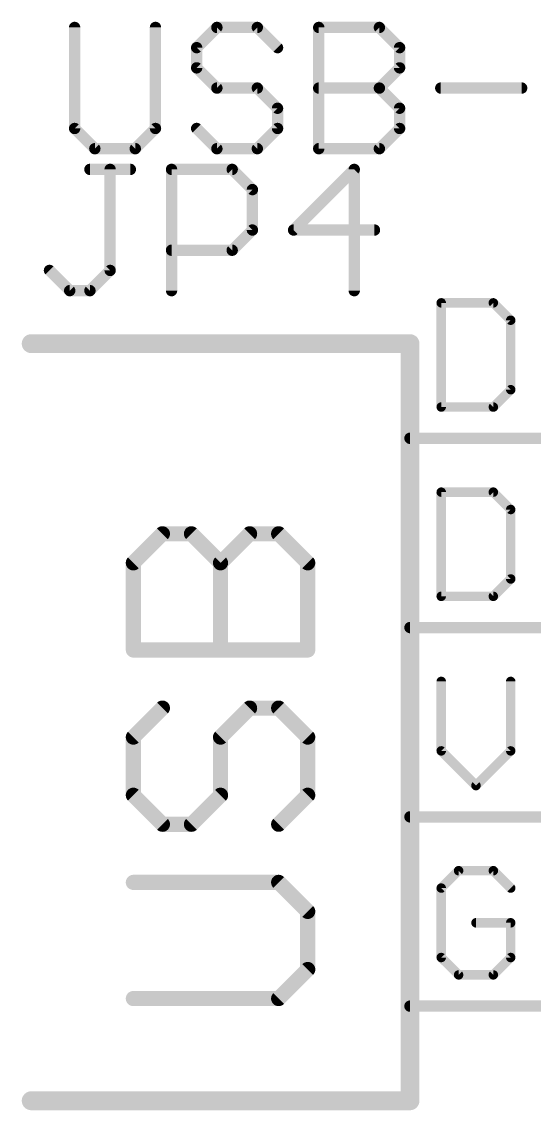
# Model space of a CAD drawing. Extents: x -12 to 175, y 0 to 78.
# Drawn here: x 137.03 to 143.91, y 26.54 to 41.15 of the extents above; entities that cross this region are included whole.
import ezdxf

# ---------------------------------------------------------------- set-up
doc = ezdxf.new("R2010")
doc.units = 0
for name, color, linetype in [('94', 22, 'CONTINUOUS'), ('95', 253, 'CONTINUOUS'), ('96', 253, 'CONTINUOUS')]:
    doc.layers.add(name, color=color, linetype=linetype)

msp = doc.modelspace()

# ---------------------------------------------------------------- linework, layer by layer
at = {"layer": '94'}
for points, const_width in [([(137.16, 36.83), (142.24, 36.83)], 0.254), ([(142.24, 36.83), (142.24, 26.67)], 0.254), ([(144.78, 35.56), (142.24, 35.56)], 0.1524), ([(138.5296, 33.8886), (138.9194, 34.2784)], 0.2032), ([(138.9194, 34.2784), (139.3092, 34.2784)], 0.2032), ([(139.3092, 34.2784), (139.699, 33.8886)], 0.2032), ([(139.699, 33.8886), (140.0888, 34.2784)], 0.2032), ([(140.0888, 34.2784), (140.4786, 34.2784)], 0.2032), ([(140.4786, 34.2784), (140.8684, 33.8886)], 0.2032), ([(138.5296, 32.7192), (138.5296, 33.8886)], 0.2032), ([(139.699, 32.7192), (139.699, 33.8886)], 0.2032), ([(140.8684, 33.8886), (140.8684, 32.7192)], 0.2032), ([(144.78, 33.02), (142.24, 33.02)], 0.1524), ([(140.8684, 32.7192), (138.5296, 32.7192)], 0.2032), ([(138.9194, 31.9396), (138.5296, 31.5498)], 0.2032), ([(139.699, 31.5498), (140.0888, 31.9396)], 0.2032), ([(140.0888, 31.9396), (140.4786, 31.9396)], 0.2032), ([(140.4786, 31.9396), (140.8684, 31.5498)], 0.2032), ([(138.5296, 31.5498), (138.5296, 30.7702)], 0.2032), ([(139.699, 30.7702), (139.699, 31.5498)], 0.2032), ([(140.8684, 31.5498), (140.8684, 30.7702)], 0.2032), ([(138.5296, 30.7702), (138.9194, 30.3804)], 0.2032), ([(139.3092, 30.3804), (139.699, 30.7702)], 0.2032), ([(140.8684, 30.7702), (140.4786, 30.3804)], 0.2032), ([(144.78, 30.48), (142.24, 30.48)], 0.1524), ([(138.9194, 30.3804), (139.3092, 30.3804)], 0.2032), ([(140.4786, 29.6008), (138.5296, 29.6008)], 0.2032), ([(140.8684, 29.211), (140.4786, 29.6008)], 0.2032), ([(140.8684, 28.4314), (140.8684, 29.211)], 0.2032), ([(140.4786, 28.0416), (140.8684, 28.4314)], 0.2032), ([(138.5296, 28.0416), (140.4786, 28.0416)], 0.2032), ([(144.78, 27.94), (142.24, 27.94)], 0.1524), ([(142.24, 26.67), (137.16, 26.67)], 0.254)]:
    msp.add_lwpolyline(points, dxfattribs=dict(at, const_width=const_width))
for points, const_width in [([(137.16, 36.8935, 1), (137.16, 36.7665)], 0.127), ([(142.3035, 36.83, 1), (142.1765, 36.83)], 0.127), ([(142.24, 36.7665, 1), (142.24, 36.8935)], 0.127), ([(142.24, 35.5981, 1), (142.24, 35.5219)], 0.0762), ([(138.9194, 34.3292, 1), (138.9194, 34.2276)], 0.1016), ([(138.9553, 34.2425, 1), (138.8835, 34.3143)], 0.1016), ([(139.3451, 34.3143, 1), (139.2733, 34.2425)], 0.1016), ([(139.3092, 34.2276, 1), (139.3092, 34.3292)], 0.1016), ([(140.0888, 34.3292, 1), (140.0888, 34.2276)], 0.1016), ([(140.1247, 34.2425, 1), (140.0529, 34.3143)], 0.1016), ([(140.5145, 34.3143, 1), (140.4427, 34.2425)], 0.1016), ([(140.4786, 34.2276, 1), (140.4786, 34.3292)], 0.1016), ([(138.5804, 33.8886, 1), (138.4788, 33.8886)], 0.1016), ([(138.4937, 33.9245, 1), (138.5655, 33.8527)], 0.1016), ([(139.7498, 33.8886, 1), (139.6482, 33.8886)], 0.1016), ([(139.6631, 33.9245, 1), (139.7349, 33.8527)], 0.1016), ([(139.6631, 33.8527, 1), (139.7349, 33.9245)], 0.1016), ([(140.9192, 33.8886, 1), (140.8176, 33.8886)], 0.1016), ([(140.8325, 33.8527, 1), (140.9043, 33.9245)], 0.1016), ([(142.24, 33.0581, 1), (142.24, 32.9819)], 0.0762), ([(138.5296, 32.77, 1), (138.5296, 32.6684)], 0.1016), ([(138.4788, 32.7192, 1), (138.5804, 32.7192)], 0.1016), ([(139.6482, 32.7192, 1), (139.7498, 32.7192)], 0.1016), ([(140.8176, 32.7192, 1), (140.9192, 32.7192)], 0.1016), ([(140.8684, 32.6684, 1), (140.8684, 32.77)], 0.1016), ([(138.9553, 31.9037, 1), (138.8835, 31.9755)], 0.1016), ([(140.0888, 31.9904, 1), (140.0888, 31.8888)], 0.1016), ([(140.1247, 31.9037, 1), (140.0529, 31.9755)], 0.1016), ([(140.5145, 31.9755, 1), (140.4427, 31.9037)], 0.1016), ([(140.4786, 31.8888, 1), (140.4786, 31.9904)], 0.1016), ([(138.5804, 31.5498, 1), (138.4788, 31.5498)], 0.1016), ([(138.4937, 31.5857, 1), (138.5655, 31.5139)], 0.1016), ([(139.7498, 31.5498, 1), (139.6482, 31.5498)], 0.1016), ([(139.6631, 31.5857, 1), (139.7349, 31.5139)], 0.1016), ([(140.9192, 31.5498, 1), (140.8176, 31.5498)], 0.1016), ([(140.8325, 31.5139, 1), (140.9043, 31.5857)], 0.1016), ([(138.5655, 30.8061, 1), (138.4937, 30.7343)], 0.1016), ([(138.4788, 30.7702, 1), (138.5804, 30.7702)], 0.1016), ([(139.6482, 30.7702, 1), (139.7498, 30.7702)], 0.1016), ([(139.7349, 30.7343, 1), (139.6631, 30.8061)], 0.1016), ([(140.8176, 30.7702, 1), (140.9192, 30.7702)], 0.1016), ([(140.9043, 30.7343, 1), (140.8325, 30.8061)], 0.1016), ([(142.24, 30.5181, 1), (142.24, 30.4419)], 0.0762), ([(138.9194, 30.4312, 1), (138.9194, 30.3296)], 0.1016), ([(138.8835, 30.3445, 1), (138.9553, 30.4163)], 0.1016), ([(139.2733, 30.4163, 1), (139.3451, 30.3445)], 0.1016), ([(139.3092, 30.3296, 1), (139.3092, 30.4312)], 0.1016), ([(140.4427, 30.4163, 1), (140.5145, 30.3445)], 0.1016), ([(138.5296, 29.6516, 1), (138.5296, 29.55)], 0.1016), ([(140.5145, 29.6367, 1), (140.4427, 29.5649)], 0.1016), ([(140.4786, 29.55, 1), (140.4786, 29.6516)], 0.1016), ([(140.9192, 29.211, 1), (140.8176, 29.211)], 0.1016), ([(140.8325, 29.1751, 1), (140.9043, 29.2469)], 0.1016), ([(140.9043, 28.3955, 1), (140.8325, 28.4673)], 0.1016), ([(140.8176, 28.4314, 1), (140.9192, 28.4314)], 0.1016), ([(138.5296, 28.0924, 1), (138.5296, 27.9908)], 0.1016), ([(140.4427, 28.0775, 1), (140.5145, 28.0057)], 0.1016), ([(140.4786, 27.9908, 1), (140.4786, 28.0924)], 0.1016), ([(142.24, 27.9781, 1), (142.24, 27.9019)], 0.0762), ([(137.16, 26.7335, 1), (137.16, 26.6065)], 0.127), ([(142.1765, 26.67, 1), (142.3035, 26.67)], 0.127), ([(142.24, 26.6065, 1), (142.24, 26.7335)], 0.127)]:
    msp.add_lwpolyline(points, format="xyb", dxfattribs=dict(at, const_width=const_width))
at = {"layer": '95'}
for points, const_width in [([(137.9471, 39.1682), (138.4894, 39.1682)], 0.1524), ([(138.2182, 37.8124), (138.2182, 39.1682)], 0.1524), ([(139.0419, 37.5412), (139.0419, 39.1682)], 0.1524), ([(139.0419, 39.1682), (139.8554, 39.1682)], 0.1524), ([(139.8554, 39.1682), (140.1265, 38.897)], 0.1524), ([(141.4925, 39.1682), (140.679, 38.3547)], 0.1524), ([(141.4925, 37.5412), (141.4925, 39.1682)], 0.1524), ([(140.1265, 38.897), (140.1265, 38.3547)], 0.1524), ([(140.1265, 38.3547), (139.8554, 38.0835)], 0.1524), ([(140.679, 38.3547), (141.7637, 38.3547)], 0.1524), ([(139.8554, 38.0835), (139.0419, 38.0835)], 0.1524), ([(137.4047, 37.8124), (137.6759, 37.5412)], 0.1524), ([(137.9471, 37.5412), (138.2182, 37.8124)], 0.1524), ([(137.6759, 37.5412), (137.9471, 37.5412)], 0.1524), ([(142.6591, 37.3773), (142.6591, 35.9791)], 0.127), ([(143.3582, 37.3773), (142.6591, 37.3773)], 0.127), ([(143.5912, 37.1443), (143.3582, 37.3773)], 0.127), ([(143.5912, 36.2121), (143.5912, 37.1443)], 0.127), ([(143.3582, 35.9791), (143.5912, 36.2121)], 0.127), ([(142.6591, 35.9791), (143.3582, 35.9791)], 0.127), ([(142.6591, 34.8373), (142.6591, 33.4391)], 0.127), ([(143.3582, 34.8373), (142.6591, 34.8373)], 0.127), ([(143.5912, 34.6043), (143.3582, 34.8373)], 0.127), ([(143.5912, 33.6721), (143.5912, 34.6043)], 0.127), ([(143.3582, 33.4391), (143.5912, 33.6721)], 0.127), ([(142.6591, 33.4391), (143.3582, 33.4391)], 0.127), ([(142.6591, 32.2973), (142.6591, 31.3652)], 0.127), ([(143.5912, 31.3652), (143.5912, 32.2973)], 0.127), ([(142.6591, 31.3652), (143.1252, 30.8991)], 0.127), ([(143.1252, 30.8991), (143.5912, 31.3652)], 0.127), ([(142.8921, 29.7573), (142.6591, 29.5243)], 0.127), ([(143.3582, 29.7573), (142.8921, 29.7573)], 0.127), ([(143.5912, 29.5243), (143.3582, 29.7573)], 0.127), ([(142.6591, 29.5243), (142.6591, 28.5921)], 0.127), ([(143.5912, 29.0582), (143.1252, 29.0582)], 0.127), ([(143.5912, 28.5921), (143.5912, 29.0582)], 0.127), ([(142.6591, 28.5921), (142.8921, 28.3591)], 0.127), ([(143.3582, 28.3591), (143.5912, 28.5921)], 0.127), ([(142.8921, 28.3591), (143.3582, 28.3591)], 0.127)]:
    msp.add_lwpolyline(points, dxfattribs=dict(at, const_width=const_width))
for points, const_width in [([(137.9471, 39.2063, 1), (137.9471, 39.1301)], 0.0762), ([(138.2563, 39.1682, 1), (138.1801, 39.1682)], 0.0762), ([(138.4894, 39.1301, 1), (138.4894, 39.2063)], 0.0762), ([(139.08, 39.1682, 1), (139.0038, 39.1682)], 0.0762), ([(139.0419, 39.2063, 1), (139.0419, 39.1301)], 0.0762), ([(139.8823, 39.1951, 1), (139.8284, 39.1412)], 0.0762), ([(139.8554, 39.1301, 1), (139.8554, 39.2063)], 0.0762), ([(141.5306, 39.1682, 1), (141.4544, 39.1682)], 0.0762), ([(141.5195, 39.1412, 1), (141.4656, 39.1951)], 0.0762), ([(140.1646, 38.897, 1), (140.0884, 38.897)], 0.0762), ([(140.0996, 38.8701, 1), (140.1535, 38.924)], 0.0762), ([(140.1535, 38.3278, 1), (140.0996, 38.3816)], 0.0762), ([(140.679, 38.3928, 1), (140.679, 38.3166)], 0.0762), ([(140.6521, 38.3816, 1), (140.706, 38.3278)], 0.0762), ([(141.7637, 38.3166, 1), (141.7637, 38.3928)], 0.0762), ([(140.0884, 38.3547, 1), (140.1646, 38.3547)], 0.0762), ([(139.0419, 38.1216, 1), (139.0419, 38.0454)], 0.0762), ([(139.8284, 38.1105, 1), (139.8823, 38.0566)], 0.0762), ([(139.8554, 38.0454, 1), (139.8554, 38.1216)], 0.0762), ([(137.4317, 37.8393, 1), (137.3778, 37.7854)], 0.0762), ([(138.1801, 37.8124, 1), (138.2563, 37.8124)], 0.0762), ([(138.2452, 37.7854, 1), (138.1913, 37.8393)], 0.0762), ([(137.6759, 37.5793, 1), (137.6759, 37.5031)], 0.0762), ([(137.6489, 37.5143, 1), (137.7028, 37.5681)], 0.0762), ([(137.9201, 37.5681, 1), (137.974, 37.5143)], 0.0762), ([(137.9471, 37.5031, 1), (137.9471, 37.5793)], 0.0762), ([(139.0038, 37.5412, 1), (139.08, 37.5412)], 0.0762), ([(141.4544, 37.5412, 1), (141.5306, 37.5412)], 0.0762), ([(142.6591, 37.409, 1), (142.6591, 37.3455)], 0.0635), ([(142.6908, 37.3773, 1), (142.6274, 37.3773)], 0.0635), ([(143.3806, 37.3997, 1), (143.3357, 37.3548)], 0.0635), ([(143.3582, 37.3455, 1), (143.3582, 37.409)], 0.0635), ([(143.623, 37.1443, 1), (143.5595, 37.1443)], 0.0635), ([(143.5688, 37.1218, 1), (143.6137, 37.1667)], 0.0635), ([(143.5595, 36.2121, 1), (143.623, 36.2121)], 0.0635), ([(143.6137, 36.1897, 1), (143.5688, 36.2346)], 0.0635), ([(142.6591, 36.0109, 1), (142.6591, 35.9474)], 0.0635), ([(142.6274, 35.9791, 1), (142.6908, 35.9791)], 0.0635), ([(143.3357, 36.0016, 1), (143.3806, 35.9566)], 0.0635), ([(143.3582, 35.9474, 1), (143.3582, 36.0109)], 0.0635), ([(142.6591, 34.869, 1), (142.6591, 34.8055)], 0.0635), ([(142.6908, 34.8373, 1), (142.6274, 34.8373)], 0.0635), ([(143.3806, 34.8597, 1), (143.3357, 34.8148)], 0.0635), ([(143.3582, 34.8055, 1), (143.3582, 34.869)], 0.0635), ([(143.623, 34.6043, 1), (143.5595, 34.6043)], 0.0635), ([(143.5688, 34.5818, 1), (143.6137, 34.6267)], 0.0635), ([(143.5595, 33.6721, 1), (143.623, 33.6721)], 0.0635), ([(143.6137, 33.6497, 1), (143.5688, 33.6946)], 0.0635), ([(142.6591, 33.4709, 1), (142.6591, 33.4074)], 0.0635), ([(142.6274, 33.4391, 1), (142.6908, 33.4391)], 0.0635), ([(143.3357, 33.4616, 1), (143.3806, 33.4166)], 0.0635), ([(143.3582, 33.4074, 1), (143.3582, 33.4709)], 0.0635), ([(142.6908, 32.2973, 1), (142.6274, 32.2973)], 0.0635), ([(143.623, 32.2973, 1), (143.5595, 32.2973)], 0.0635), ([(142.6816, 31.3876, 1), (142.6366, 31.3427)], 0.0635), ([(143.6137, 31.3427, 1), (143.5688, 31.3876)], 0.0635), ([(142.6274, 31.3652, 1), (142.6908, 31.3652)], 0.0635), ([(143.5595, 31.3652, 1), (143.623, 31.3652)], 0.0635), ([(143.1027, 30.9216, 1), (143.1476, 30.8766)], 0.0635), ([(143.1027, 30.8766, 1), (143.1476, 30.9216)], 0.0635), ([(142.8921, 29.789, 1), (142.8921, 29.7255)], 0.0635), ([(142.9146, 29.7348, 1), (142.8697, 29.7797)], 0.0635), ([(143.3806, 29.7797, 1), (143.3357, 29.7348)], 0.0635), ([(143.3582, 29.7255, 1), (143.3582, 29.789)], 0.0635), ([(142.6366, 29.5467, 1), (142.6816, 29.5018)], 0.0635), ([(142.6908, 29.5243, 1), (142.6274, 29.5243)], 0.0635), ([(143.5688, 29.5018, 1), (143.6137, 29.5467)], 0.0635), ([(143.1252, 29.0899, 1), (143.1252, 29.0264)], 0.0635), ([(143.623, 29.0582, 1), (143.5595, 29.0582)], 0.0635), ([(143.5912, 29.0264, 1), (143.5912, 29.0899)], 0.0635), ([(142.6816, 28.6146, 1), (142.6366, 28.5697)], 0.0635), ([(143.6137, 28.5697, 1), (143.5688, 28.6146)], 0.0635), ([(142.6274, 28.5921, 1), (142.6908, 28.5921)], 0.0635), ([(143.5595, 28.5921, 1), (143.623, 28.5921)], 0.0635), ([(142.8921, 28.3909, 1), (142.8921, 28.3274)], 0.0635), ([(142.8697, 28.3366, 1), (142.9146, 28.3816)], 0.0635), ([(143.3357, 28.3816, 1), (143.3806, 28.3366)], 0.0635), ([(143.3582, 28.3274, 1), (143.3582, 28.3909)], 0.0635)]:
    msp.add_lwpolyline(points, format="xyb", dxfattribs=dict(at, const_width=const_width))
at = {"layer": '96', "const_width": 0.1524}
for points in [[(137.7418, 41.0732), (137.7418, 39.7174)], [(138.8264, 39.7174), (138.8264, 41.0732)], [(139.6501, 41.0732), (139.3789, 40.802)], [(140.1924, 41.0732), (139.6501, 41.0732)], [(140.4636, 40.802), (140.1924, 41.0732)], [(141.0161, 39.4462), (141.0161, 41.0732)], [(141.0161, 41.0732), (141.8296, 41.0732)], [(141.8296, 41.0732), (142.1007, 40.802)], [(139.3789, 40.802), (139.3789, 40.5309)], [(142.1007, 40.802), (142.1007, 40.5309)], [(139.3789, 40.5309), (139.6501, 40.2597)], [(142.1007, 40.5309), (141.8296, 40.2597)], [(139.6501, 40.2597), (140.1924, 40.2597)], [(140.1924, 40.2597), (140.4636, 39.9885)], [(141.0161, 40.2597), (141.8296, 40.2597)], [(141.8296, 40.2597), (142.1007, 39.9885)], [(142.6532, 40.2597), (143.7379, 40.2597)], [(140.4636, 39.9885), (140.4636, 39.7174)], [(142.1007, 39.9885), (142.1007, 39.7174)], [(137.7418, 39.7174), (138.0129, 39.4462)], [(138.5553, 39.4462), (138.8264, 39.7174)], [(139.6501, 39.4462), (139.3789, 39.7174)], [(140.4636, 39.7174), (140.1924, 39.4462)], [(142.1007, 39.7174), (141.8296, 39.4462)], [(138.0129, 39.4462), (138.5553, 39.4462)], [(140.1924, 39.4462), (139.6501, 39.4462)], [(141.8296, 39.4462), (141.0161, 39.4462)]]:
    msp.add_lwpolyline(points, dxfattribs=at)
at = {"layer": '96', "const_width": 0.0762}
for points in [[(137.7799, 41.0732, 1), (137.7037, 41.0732)], [(138.8645, 41.0732, 1), (138.7883, 41.0732)], [(139.6501, 41.1113, 1), (139.6501, 41.0351)], [(139.677, 41.0462, 1), (139.6231, 41.1001)], [(140.2194, 41.1001, 1), (140.1655, 41.0462)], [(140.1924, 41.0351, 1), (140.1924, 41.1113)], [(141.0542, 41.0732, 1), (140.978, 41.0732)], [(141.0161, 41.1113, 1), (141.0161, 41.0351)], [(141.8565, 41.1001, 1), (141.8026, 41.0462)], [(141.8296, 41.0351, 1), (141.8296, 41.1113)], [(139.417, 40.802, 1), (139.3408, 40.802)], [(139.352, 40.829, 1), (139.4059, 40.7751)], [(140.4366, 40.7751, 1), (140.4905, 40.829)], [(142.1388, 40.802, 1), (142.0626, 40.802)], [(142.0738, 40.7751, 1), (142.1277, 40.829)], [(139.4059, 40.5578, 1), (139.352, 40.5039)], [(142.1277, 40.5039, 1), (142.0738, 40.5578)], [(139.3408, 40.5309, 1), (139.417, 40.5309)], [(142.0626, 40.5309, 1), (142.1388, 40.5309)], [(139.6501, 40.2978, 1), (139.6501, 40.2216)], [(139.6231, 40.2328, 1), (139.677, 40.2866)], [(140.2194, 40.2866, 1), (140.1655, 40.2328)], [(140.1924, 40.2216, 1), (140.1924, 40.2978)], [(141.0161, 40.2978, 1), (141.0161, 40.2216)], [(141.8565, 40.2866, 1), (141.8026, 40.2328)], [(141.8026, 40.2866, 1), (141.8565, 40.2328)], [(141.8296, 40.2216, 1), (141.8296, 40.2978)], [(142.6532, 40.2978, 1), (142.6532, 40.2216)], [(143.7379, 40.2216, 1), (143.7379, 40.2978)], [(140.5017, 39.9885, 1), (140.4255, 39.9885)], [(140.4366, 39.9616, 1), (140.4905, 40.0155)], [(142.1388, 39.9885, 1), (142.0626, 39.9885)], [(142.0738, 39.9616, 1), (142.1277, 40.0155)], [(137.7687, 39.7443, 1), (137.7148, 39.6904)], [(137.7037, 39.7174, 1), (137.7799, 39.7174)], [(138.7883, 39.7174, 1), (138.8645, 39.7174)], [(138.8534, 39.6904, 1), (138.7995, 39.7443)], [(139.4059, 39.7443, 1), (139.352, 39.6904)], [(140.4255, 39.7174, 1), (140.5017, 39.7174)], [(140.4905, 39.6904, 1), (140.4366, 39.7443)], [(142.0626, 39.7174, 1), (142.1388, 39.7174)], [(142.1277, 39.6904, 1), (142.0738, 39.7443)], [(138.0129, 39.4843, 1), (138.0129, 39.4081)], [(137.986, 39.4193, 1), (138.0399, 39.4731)], [(138.5283, 39.4731, 1), (138.5822, 39.4193)], [(138.5553, 39.4081, 1), (138.5553, 39.4843)], [(139.6501, 39.4843, 1), (139.6501, 39.4081)], [(139.6231, 39.4193, 1), (139.677, 39.4731)], [(140.1655, 39.4731, 1), (140.2194, 39.4193)], [(140.1924, 39.4081, 1), (140.1924, 39.4843)], [(141.0161, 39.4843, 1), (141.0161, 39.4081)], [(140.978, 39.4462, 1), (141.0542, 39.4462)], [(141.8026, 39.4731, 1), (141.8565, 39.4193)], [(141.8296, 39.4081, 1), (141.8296, 39.4843)]]:
    msp.add_lwpolyline(points, format="xyb", dxfattribs=at)

doc.saveas('drawing.dxf')
